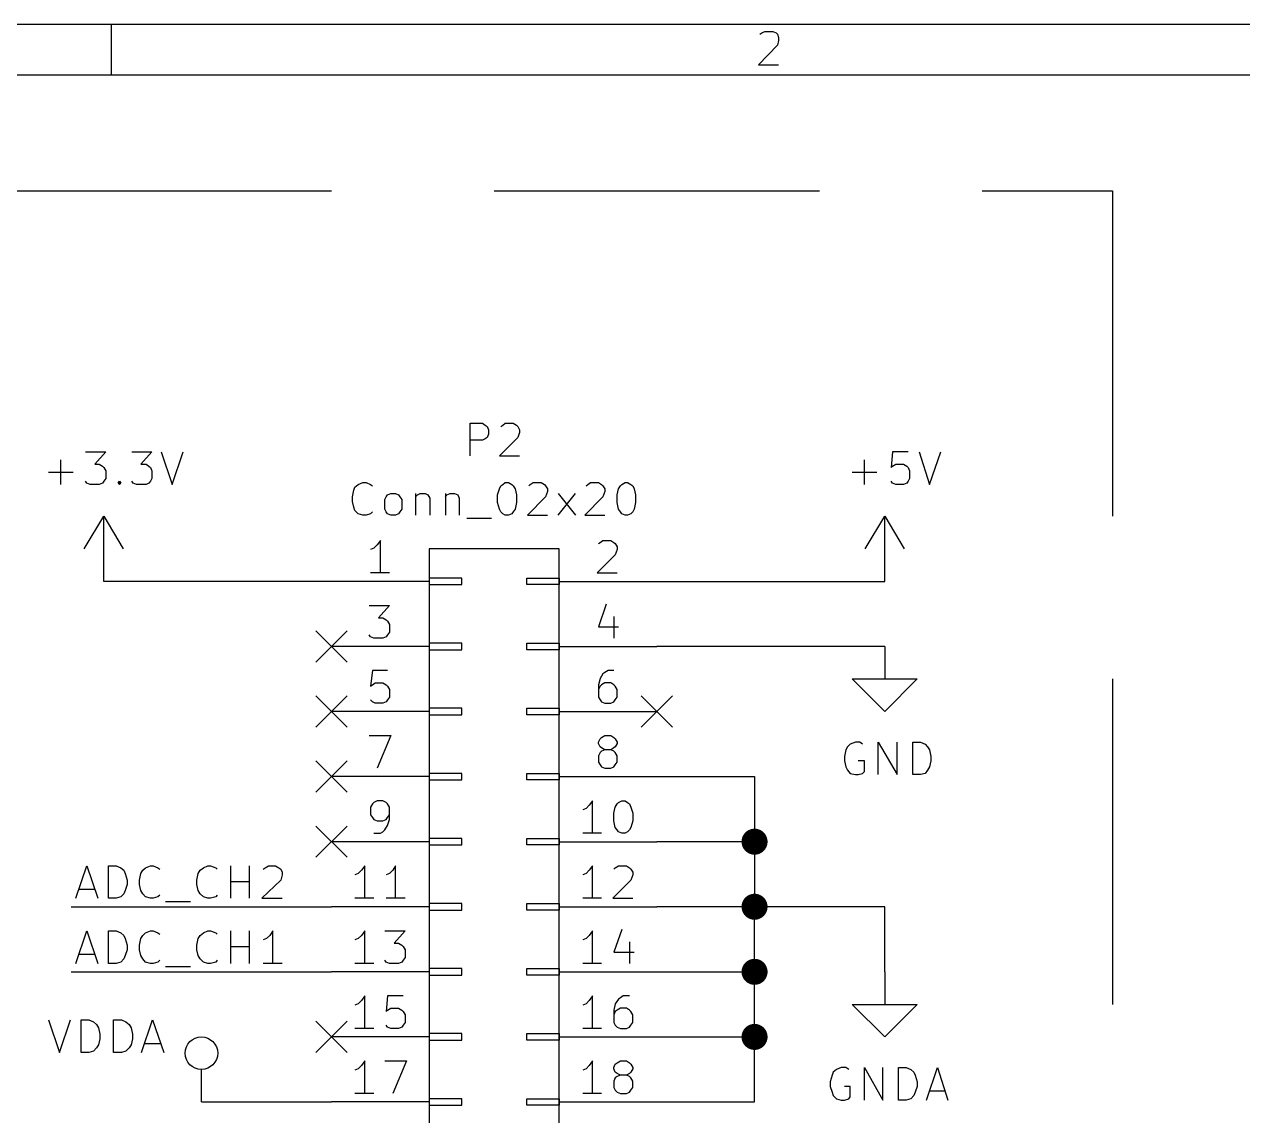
# Model space of a CAD drawing. Extents: x 0.4 to 11.3, y -7.9 to -0.4.
# Drawn here: x 2.228 to 4.1, y -2.071 to -0.394 of the extents above; entities that cross this region are included whole.
import ezdxf

# ---------------------------------------------------------------- set-up
doc = ezdxf.new("R2010")
doc.units = 0
doc.header["$MEASUREMENT"] = 0
doc.linetypes.add('DASHED', pattern=[0.75, 0.5, -0.25])
for name, color, linetype in [('BLACK', 7, 'CONTINUOUS'), ('BLUE2', 5, 'CONTINUOUS'), ('BLUE3', 171, 'CONTINUOUS'), ('CYAN2', 4, 'CONTINUOUS'), ('GREEN2', 3, 'CONTINUOUS'), ('LYELLOW', 51, 'CONTINUOUS'), ('RED2', 1, 'CONTINUOUS')]:
    doc.layers.add(name, color=color, linetype=linetype)

msp = doc.modelspace()

# ---------------------------------------------------------------- linework, layer by layer
at = {"layer": 'BLACK', "linetype": 'CONTINUOUS'}
for p, q in [((2.307, -1.737), (2.324, -1.687)), ((2.324, -1.687), (2.341, -1.737)), ((2.357, -1.737), (2.357, -1.687)), ((2.357, -1.687), (2.369, -1.687)), ((2.369, -1.687), (2.376, -1.69)), ((2.376, -1.69), (2.381, -1.694)), ((2.381, -1.694), (2.383, -1.699)), ((2.383, -1.699), (2.386, -1.709)), ((2.405, -1.709), (2.407, -1.699)), ((2.407, -1.699), (2.41, -1.694)), ((2.41, -1.694), (2.414, -1.69)), ((2.414, -1.69), (2.422, -1.687)), ((2.422, -1.687), (2.426, -1.687)), ((2.426, -1.687), (2.433, -1.69)), ((2.433, -1.69), (2.436, -1.692)), ((2.493, -1.709), (2.495, -1.699)), ((2.495, -1.699), (2.498, -1.694)), ((2.498, -1.694), (2.503, -1.69)), ((2.503, -1.69), (2.51, -1.687)), ((2.51, -1.687), (2.514, -1.687)), ((2.514, -1.687), (2.522, -1.69)), ((2.522, -1.69), (2.524, -1.692)), ((2.545, -1.737), (2.545, -1.687)), ((2.574, -1.737), (2.574, -1.687)), ((2.595, -1.692), (2.598, -1.69)), ((2.598, -1.69), (2.603, -1.687)), ((2.603, -1.687), (2.614, -1.687)), ((2.614, -1.687), (2.619, -1.69)), ((2.619, -1.69), (2.622, -1.692)), ((2.622, -1.692), (2.624, -1.697)), ((2.624, -1.701), (2.622, -1.709)), ((2.624, -1.697), (2.624, -1.701)), ((2.386, -1.716), (2.383, -1.725)), ((2.386, -1.709), (2.386, -1.716)), ((2.405, -1.716), (2.405, -1.709)), ((2.407, -1.725), (2.405, -1.716)), ((2.493, -1.716), (2.493, -1.709)), ((2.495, -1.725), (2.493, -1.716)), ((2.545, -1.711), (2.574, -1.711)), ((2.622, -1.709), (2.593, -1.737)), ((2.312, -1.723), (2.336, -1.723)), ((2.369, -1.737), (2.357, -1.737)), ((2.376, -1.735), (2.369, -1.737)), ((2.381, -1.73), (2.376, -1.735)), ((2.383, -1.725), (2.381, -1.73)), ((2.41, -1.73), (2.407, -1.725)), ((2.414, -1.735), (2.41, -1.73)), ((2.422, -1.737), (2.414, -1.735)), ((2.426, -1.737), (2.422, -1.737)), ((2.433, -1.735), (2.426, -1.737)), ((2.436, -1.732), (2.433, -1.735)), ((2.498, -1.73), (2.495, -1.725)), ((2.503, -1.735), (2.498, -1.73)), ((2.51, -1.737), (2.503, -1.735)), ((2.514, -1.737), (2.51, -1.737)), ((2.522, -1.735), (2.514, -1.737)), ((2.524, -1.732), (2.522, -1.735)), ((2.593, -1.737), (2.624, -1.737)), ((2.445, -1.742), (2.483, -1.742)), ((2.307, -1.837), (2.324, -1.787)), ((2.324, -1.787), (2.341, -1.837)), ((2.357, -1.837), (2.357, -1.787)), ((2.357, -1.787), (2.369, -1.787)), ((2.369, -1.787), (2.376, -1.79)), ((2.376, -1.79), (2.381, -1.794)), ((2.381, -1.794), (2.383, -1.799)), ((2.407, -1.799), (2.41, -1.794)), ((2.41, -1.794), (2.414, -1.79)), ((2.414, -1.79), (2.422, -1.787)), ((2.422, -1.787), (2.426, -1.787)), ((2.426, -1.787), (2.433, -1.79)), ((2.433, -1.79), (2.436, -1.792)), ((2.495, -1.799), (2.498, -1.794)), ((2.498, -1.794), (2.503, -1.79)), ((2.503, -1.79), (2.51, -1.787)), ((2.51, -1.787), (2.514, -1.787)), ((2.514, -1.787), (2.522, -1.79)), ((2.522, -1.79), (2.524, -1.792)), ((2.545, -1.837), (2.545, -1.787)), ((2.574, -1.837), (2.574, -1.787)), ((2.605, -1.794), (2.6, -1.799)), ((2.61, -1.787), (2.605, -1.794)), ((2.61, -1.837), (2.61, -1.787)), ((2.383, -1.799), (2.386, -1.809)), ((2.386, -1.809), (2.386, -1.816)), ((2.405, -1.809), (2.407, -1.799)), ((2.405, -1.816), (2.405, -1.809)), ((2.493, -1.809), (2.495, -1.799)), ((2.493, -1.816), (2.493, -1.809)), ((2.545, -1.811), (2.574, -1.811)), ((2.6, -1.799), (2.595, -1.801)), ((2.312, -1.823), (2.336, -1.823)), ((2.381, -1.83), (2.376, -1.835)), ((2.383, -1.825), (2.381, -1.83)), ((2.386, -1.816), (2.383, -1.825)), ((2.407, -1.825), (2.405, -1.816)), ((2.41, -1.83), (2.407, -1.825)), ((2.414, -1.835), (2.41, -1.83)), ((2.436, -1.832), (2.433, -1.835)), ((2.495, -1.825), (2.493, -1.816)), ((2.498, -1.83), (2.495, -1.825)), ((2.503, -1.835), (2.498, -1.83)), ((2.524, -1.832), (2.522, -1.835)), ((2.369, -1.837), (2.357, -1.837)), ((2.376, -1.835), (2.369, -1.837)), ((2.422, -1.837), (2.414, -1.835)), ((2.426, -1.837), (2.422, -1.837)), ((2.433, -1.835), (2.426, -1.837)), ((2.445, -1.842), (2.483, -1.842)), ((2.51, -1.837), (2.503, -1.835)), ((2.514, -1.837), (2.51, -1.837)), ((2.522, -1.835), (2.514, -1.837)), ((2.624, -1.837), (2.595, -1.837))]:
    msp.add_line(p, q, dxfattribs=at)
at = {"layer": 'BLUE2', "linetype": 'CONTINUOUS'}
for p, q in [((2.676, -1.326), (2.724, -1.374)), ((2.724, -1.326), (2.676, -1.374)), ((2.676, -1.426), (2.724, -1.474)), ((2.724, -1.426), (2.676, -1.474)), ((3.176, -1.426), (3.224, -1.474)), ((3.224, -1.426), (3.176, -1.474)), ((2.676, -1.526), (2.724, -1.574)), ((2.724, -1.526), (2.676, -1.574)), ((2.676, -1.626), (2.724, -1.674)), ((2.724, -1.626), (2.676, -1.674)), ((2.676, -1.926), (2.724, -1.974)), ((2.724, -1.926), (2.676, -1.974))]:
    msp.add_line(p, q, dxfattribs=at)
at = {"layer": 'BLUE3', "linetype": 'DASHED'}
for p, q in [((0.7, -0.65), (3.9, -0.65)), ((3.9, -0.65), (3.9, -3.8))]:
    msp.add_line(p, q, dxfattribs=at)
at = {"layer": 'CYAN2', "linetype": 'CONTINUOUS'}
for p, q in [((2.913, -1.057), (2.913, -1.007)), ((2.913, -1.007), (2.932, -1.007)), ((2.932, -1.007), (2.936, -1.01)), ((2.936, -1.01), (2.939, -1.012)), ((2.96, -1.012), (2.963, -1.01)), ((2.963, -1.01), (2.967, -1.007)), ((2.967, -1.007), (2.979, -1.007)), ((2.979, -1.007), (2.984, -1.01)), ((2.984, -1.01), (2.986, -1.012)), ((2.939, -1.029), (2.936, -1.031)), ((2.939, -1.012), (2.941, -1.017)), ((2.941, -1.024), (2.939, -1.029)), ((2.941, -1.017), (2.941, -1.024)), ((2.986, -1.029), (2.958, -1.057)), ((2.986, -1.012), (2.989, -1.017)), ((2.989, -1.021), (2.986, -1.029)), ((2.989, -1.017), (2.989, -1.021)), ((2.932, -1.033), (2.913, -1.033)), ((2.936, -1.031), (2.932, -1.033)), ((2.284, -1.101), (2.284, -1.063)), ((2.322, -1.051), (2.353, -1.051)), ((2.353, -1.051), (2.336, -1.07)), ((2.393, -1.051), (2.424, -1.051)), ((2.424, -1.051), (2.407, -1.07)), ((2.438, -1.051), (2.455, -1.101)), ((2.455, -1.101), (2.472, -1.051)), ((2.958, -1.057), (2.989, -1.057)), ((3.519, -1.101), (3.519, -1.063)), ((3.562, -1.051), (3.56, -1.075)), ((3.586, -1.051), (3.562, -1.051)), ((3.603, -1.051), (3.619, -1.101)), ((3.619, -1.101), (3.636, -1.051)), ((2.265, -1.082), (2.303, -1.082)), ((2.336, -1.07), (2.343, -1.07)), ((2.343, -1.07), (2.348, -1.073)), ((2.348, -1.073), (2.35, -1.075)), ((2.35, -1.075), (2.353, -1.08)), ((2.353, -1.08), (2.353, -1.092)), ((2.407, -1.07), (2.415, -1.07)), ((2.415, -1.07), (2.419, -1.073)), ((2.419, -1.073), (2.422, -1.075)), ((2.422, -1.075), (2.424, -1.08)), ((2.424, -1.08), (2.424, -1.092)), ((3.5, -1.082), (3.538, -1.082)), ((3.56, -1.075), (3.562, -1.073)), ((3.562, -1.073), (3.567, -1.07)), ((3.567, -1.07), (3.579, -1.07)), ((3.579, -1.07), (3.584, -1.073)), ((3.584, -1.073), (3.586, -1.075)), ((3.586, -1.075), (3.588, -1.08)), ((3.588, -1.08), (3.588, -1.092)), ((2.324, -1.099), (2.322, -1.096)), ((2.329, -1.101), (2.324, -1.099)), ((2.343, -1.101), (2.329, -1.101)), ((2.348, -1.099), (2.343, -1.101)), ((2.35, -1.096), (2.348, -1.099)), ((2.353, -1.092), (2.35, -1.096)), ((2.372, -1.099), (2.374, -1.096)), ((2.374, -1.101), (2.372, -1.099)), ((2.374, -1.096), (2.376, -1.099)), ((2.374, -1.096), (2.374, -1.101)), ((2.376, -1.099), (2.374, -1.101)), ((2.395, -1.099), (2.393, -1.096)), ((2.4, -1.101), (2.395, -1.099)), ((2.415, -1.101), (2.4, -1.101)), ((2.419, -1.099), (2.415, -1.101)), ((2.422, -1.096), (2.419, -1.099)), ((2.424, -1.092), (2.422, -1.096)), ((2.736, -1.105), (2.741, -1.101)), ((2.741, -1.101), (2.748, -1.098)), ((2.748, -1.098), (2.753, -1.098)), ((2.753, -1.098), (2.76, -1.101)), ((2.76, -1.101), (2.763, -1.103)), ((2.958, -1.108), (2.96, -1.103)), ((2.96, -1.103), (2.963, -1.101)), ((2.963, -1.101), (2.967, -1.098)), ((2.967, -1.098), (2.972, -1.098)), ((2.972, -1.098), (2.977, -1.101)), ((2.977, -1.101), (2.979, -1.103)), ((2.979, -1.103), (2.982, -1.108)), ((3.003, -1.103), (3.005, -1.101)), ((3.005, -1.101), (3.01, -1.098)), ((3.01, -1.098), (3.022, -1.098)), ((3.022, -1.098), (3.027, -1.101)), ((3.027, -1.101), (3.029, -1.103)), ((3.029, -1.103), (3.032, -1.108)), ((3.091, -1.103), (3.094, -1.101)), ((3.094, -1.101), (3.098, -1.098)), ((3.098, -1.098), (3.11, -1.098)), ((3.11, -1.098), (3.115, -1.101)), ((3.115, -1.101), (3.117, -1.103)), ((3.117, -1.103), (3.12, -1.108)), ((3.141, -1.108), (3.144, -1.103)), ((3.144, -1.103), (3.146, -1.101)), ((3.146, -1.101), (3.151, -1.098)), ((3.151, -1.098), (3.155, -1.098)), ((3.155, -1.098), (3.16, -1.101)), ((3.16, -1.101), (3.163, -1.103)), ((3.163, -1.103), (3.165, -1.108)), ((3.562, -1.099), (3.56, -1.096)), ((3.567, -1.101), (3.562, -1.099)), ((3.579, -1.101), (3.567, -1.101)), ((3.584, -1.099), (3.579, -1.101)), ((3.586, -1.096), (3.584, -1.099)), ((3.588, -1.092), (3.586, -1.096)), ((2.732, -1.12), (2.734, -1.11)), ((2.732, -1.127), (2.732, -1.12)), ((2.734, -1.11), (2.736, -1.105)), ((2.782, -1.124), (2.784, -1.12)), ((2.784, -1.12), (2.786, -1.117)), ((2.786, -1.117), (2.791, -1.115)), ((2.791, -1.115), (2.798, -1.115)), ((2.798, -1.115), (2.803, -1.117)), ((2.803, -1.117), (2.805, -1.12)), ((2.805, -1.12), (2.808, -1.124)), ((2.829, -1.115), (2.829, -1.148)), ((2.829, -1.12), (2.832, -1.117)), ((2.832, -1.117), (2.836, -1.115)), ((2.836, -1.115), (2.844, -1.115)), ((2.844, -1.115), (2.848, -1.117)), ((2.848, -1.117), (2.851, -1.122)), ((2.851, -1.122), (2.851, -1.148)), ((2.875, -1.115), (2.875, -1.148)), ((2.875, -1.12), (2.877, -1.117)), ((2.877, -1.117), (2.882, -1.115)), ((2.882, -1.115), (2.889, -1.115)), ((2.889, -1.115), (2.894, -1.117)), ((2.894, -1.117), (2.896, -1.122)), ((2.896, -1.122), (2.896, -1.148)), ((2.955, -1.117), (2.958, -1.108)), ((2.955, -1.129), (2.955, -1.117)), ((2.982, -1.108), (2.984, -1.117)), ((2.984, -1.117), (2.984, -1.129)), ((3.029, -1.12), (3.001, -1.148)), ((3.032, -1.112), (3.029, -1.12)), ((3.032, -1.108), (3.032, -1.112)), ((3.048, -1.148), (3.075, -1.115)), ((3.048, -1.115), (3.075, -1.148)), ((3.117, -1.12), (3.089, -1.148)), ((3.12, -1.112), (3.117, -1.12)), ((3.12, -1.108), (3.12, -1.112)), ((3.139, -1.117), (3.141, -1.108)), ((3.139, -1.129), (3.139, -1.117)), ((3.165, -1.108), (3.167, -1.117)), ((3.167, -1.117), (3.167, -1.129)), ((2.734, -1.136), (2.732, -1.127)), ((2.736, -1.141), (2.734, -1.136)), ((2.741, -1.146), (2.736, -1.141)), ((2.782, -1.139), (2.782, -1.124)), ((2.784, -1.143), (2.782, -1.139)), ((2.808, -1.139), (2.805, -1.143)), ((2.808, -1.124), (2.808, -1.139)), ((2.958, -1.139), (2.955, -1.129)), ((2.96, -1.143), (2.958, -1.139)), ((2.982, -1.139), (2.979, -1.143)), ((2.984, -1.129), (2.982, -1.139)), ((3.141, -1.139), (3.139, -1.129)), ((3.144, -1.143), (3.141, -1.139)), ((3.165, -1.139), (3.163, -1.143)), ((3.167, -1.129), (3.165, -1.139)), ((2.748, -1.148), (2.741, -1.146)), ((2.753, -1.148), (2.748, -1.148)), ((2.76, -1.146), (2.753, -1.148)), ((2.763, -1.143), (2.76, -1.146)), ((2.786, -1.146), (2.784, -1.143)), ((2.791, -1.148), (2.786, -1.146)), ((2.798, -1.148), (2.791, -1.148)), ((2.803, -1.146), (2.798, -1.148)), ((2.805, -1.143), (2.803, -1.146)), ((2.908, -1.153), (2.946, -1.153)), ((2.963, -1.146), (2.96, -1.143)), ((2.967, -1.148), (2.963, -1.146)), ((2.972, -1.148), (2.967, -1.148)), ((2.977, -1.146), (2.972, -1.148)), ((2.979, -1.143), (2.977, -1.146)), ((3.001, -1.148), (3.032, -1.148)), ((3.089, -1.148), (3.12, -1.148)), ((3.146, -1.146), (3.144, -1.143)), ((3.151, -1.148), (3.146, -1.146)), ((3.155, -1.148), (3.151, -1.148)), ((3.16, -1.146), (3.155, -1.148)), ((3.163, -1.143), (3.16, -1.146)), ((3.505, -1.497), (3.497, -1.5)), ((3.512, -1.497), (3.505, -1.497)), ((3.516, -1.5), (3.512, -1.497)), ((3.54, -1.547), (3.54, -1.497)), ((3.54, -1.497), (3.569, -1.547)), ((3.569, -1.547), (3.569, -1.497)), ((3.593, -1.547), (3.593, -1.497)), ((3.593, -1.497), (3.605, -1.497)), ((3.605, -1.497), (3.612, -1.5)), ((3.49, -1.509), (3.488, -1.519)), ((3.493, -1.504), (3.49, -1.509)), ((3.497, -1.5), (3.493, -1.504)), ((3.612, -1.5), (3.616, -1.504)), ((3.616, -1.504), (3.619, -1.509)), ((3.619, -1.509), (3.621, -1.519)), ((3.488, -1.519), (3.488, -1.526)), ((3.488, -1.526), (3.49, -1.535)), ((3.49, -1.535), (3.493, -1.54)), ((3.519, -1.526), (3.509, -1.526)), ((3.519, -1.542), (3.519, -1.526)), ((3.619, -1.535), (3.616, -1.54)), ((3.621, -1.526), (3.619, -1.535)), ((3.621, -1.519), (3.621, -1.526)), ((3.493, -1.54), (3.497, -1.545)), ((3.497, -1.545), (3.505, -1.547)), ((3.505, -1.547), (3.509, -1.547)), ((3.509, -1.547), (3.516, -1.545)), ((3.516, -1.545), (3.519, -1.542)), ((3.605, -1.547), (3.593, -1.547)), ((3.612, -1.545), (3.605, -1.547)), ((3.616, -1.54), (3.612, -1.545)), ((2.265, -1.924), (2.282, -1.974)), ((2.282, -1.974), (2.299, -1.924)), ((2.315, -1.974), (2.315, -1.924)), ((2.315, -1.924), (2.327, -1.924)), ((2.327, -1.924), (2.334, -1.927)), ((2.334, -1.927), (2.339, -1.931)), ((2.365, -1.974), (2.365, -1.924)), ((2.365, -1.924), (2.377, -1.924)), ((2.377, -1.924), (2.384, -1.927)), ((2.384, -1.927), (2.389, -1.931)), ((2.408, -1.974), (2.425, -1.924)), ((2.425, -1.924), (2.442, -1.974)), ((2.339, -1.931), (2.342, -1.936)), ((2.342, -1.936), (2.344, -1.946)), ((2.344, -1.946), (2.344, -1.953)), ((2.389, -1.931), (2.392, -1.936)), ((2.392, -1.936), (2.394, -1.946)), ((2.394, -1.946), (2.394, -1.953)), ((2.342, -1.962), (2.339, -1.967)), ((2.344, -1.953), (2.342, -1.962)), ((2.392, -1.962), (2.389, -1.967)), ((2.394, -1.953), (2.392, -1.962)), ((2.413, -1.96), (2.437, -1.96)), ((2.327, -1.974), (2.315, -1.974)), ((2.334, -1.972), (2.327, -1.974)), ((2.339, -1.967), (2.334, -1.972)), ((2.377, -1.974), (2.365, -1.974)), ((2.384, -1.972), (2.377, -1.974)), ((2.389, -1.967), (2.384, -1.972)), ((3.476, -2), (3.471, -2.004)), ((3.483, -1.997), (3.476, -2)), ((3.49, -1.997), (3.483, -1.997)), ((3.495, -2), (3.49, -1.997)), ((3.519, -2.047), (3.519, -1.997)), ((3.519, -1.997), (3.547, -2.047)), ((3.547, -2.047), (3.547, -1.997)), ((3.571, -2.047), (3.571, -1.997)), ((3.571, -1.997), (3.583, -1.997)), ((3.583, -1.997), (3.59, -2)), ((3.59, -2), (3.595, -2.004)), ((3.614, -2.047), (3.631, -1.997)), ((3.631, -1.997), (3.647, -2.047)), ((3.469, -2.009), (3.466, -2.019)), ((3.466, -2.019), (3.466, -2.026)), ((3.471, -2.004), (3.469, -2.009)), ((3.595, -2.004), (3.597, -2.009)), ((3.597, -2.009), (3.6, -2.019)), ((3.6, -2.019), (3.6, -2.026)), ((3.466, -2.026), (3.469, -2.035)), ((3.469, -2.035), (3.471, -2.04)), ((3.471, -2.04), (3.476, -2.045)), ((3.497, -2.026), (3.488, -2.026)), ((3.497, -2.042), (3.497, -2.026)), ((3.595, -2.04), (3.59, -2.045)), ((3.597, -2.035), (3.595, -2.04)), ((3.6, -2.026), (3.597, -2.035)), ((3.619, -2.033), (3.643, -2.033)), ((3.476, -2.045), (3.483, -2.047)), ((3.483, -2.047), (3.488, -2.047)), ((3.488, -2.047), (3.495, -2.045)), ((3.495, -2.045), (3.497, -2.042)), ((3.583, -2.047), (3.571, -2.047)), ((3.59, -2.045), (3.583, -2.047))]:
    msp.add_line(p, q, dxfattribs=at)
at = {"layer": 'GREEN2', "linetype": 'CONTINUOUS'}
for p, q in [((2.7, -1.25), (2.35, -1.25)), ((3.2, -1.25), (3.55, -1.25)), ((3.55, -1.35), (3.2, -1.35)), ((3.2, -1.55), (3.35, -1.55)), ((3.35, -1.55), (3.35, -1.65)), ((3.35, -1.65), (3.2, -1.65)), ((3.35, -1.65), (3.35, -1.75)), ((2.3, -1.75), (2.7, -1.75)), ((3.35, -1.75), (3.2, -1.75)), ((3.35, -1.85), (3.35, -1.75)), ((3.55, -1.75), (3.35, -1.75)), ((3.55, -1.85), (3.55, -1.75)), ((2.3, -1.85), (2.7, -1.85)), ((3.2, -1.85), (3.35, -1.85)), ((3.35, -1.95), (3.35, -1.85)), ((3.2, -1.95), (3.35, -1.95)), ((3.35, -2.05), (3.35, -1.95)), ((2.5, -2.05), (2.7, -2.05)), ((3.2, -2.05), (3.35, -2.05))]:
    msp.add_line(p, q, dxfattribs=at)
at = {"layer": 'GREEN2', "const_width": 0.02}
for points in [[(3.34, -1.65, 1), (3.36, -1.65, 1)], [(3.34, -1.75, 1), (3.36, -1.75, 1)], [(3.34, -1.85, 1), (3.36, -1.85, 1)], [(3.34, -1.95, 1), (3.36, -1.95, 1)]]:
    msp.add_lwpolyline(points, format="xyb", close=True, dxfattribs=at)
at = {"layer": 'LYELLOW', "linetype": 'CONTINUOUS'}
for p, q in [((2.85, -1.2), (2.85, -3.2)), ((3.05, -1.2), (2.85, -1.2)), ((3.05, -3.2), (3.05, -1.2))]:
    msp.add_line(p, q, dxfattribs=at)
at = {"layer": 'RED2', "linetype": 'CONTINUOUS'}
for p, q in [((11.299, -0.394), (0.394, -0.394)), ((2.362, -0.472), (2.362, -0.394)), ((3.358, -0.409), (3.361, -0.407)), ((3.361, -0.407), (3.366, -0.405)), ((3.366, -0.405), (3.378, -0.405)), ((3.378, -0.405), (3.383, -0.407)), ((3.383, -0.407), (3.385, -0.409)), ((3.385, -0.409), (3.387, -0.414)), ((3.385, -0.426), (3.356, -0.456)), ((3.387, -0.419), (3.385, -0.426)), ((3.387, -0.414), (3.387, -0.419)), ((3.356, -0.456), (3.387, -0.456)), ((11.221, -0.472), (0.472, -0.472)), ((2.32, -1.2), (2.35, -1.15)), ((2.35, -1.25), (2.35, -1.15)), ((2.35, -1.15), (2.38, -1.2)), ((3.52, -1.2), (3.55, -1.15)), ((3.55, -1.25), (3.55, -1.15)), ((3.55, -1.15), (3.58, -1.2)), ((2.77, -1.194), (2.765, -1.199)), ((2.775, -1.187), (2.77, -1.194)), ((2.775, -1.237), (2.775, -1.187)), ((3.11, -1.192), (3.113, -1.19)), ((3.113, -1.19), (3.117, -1.187)), ((3.117, -1.187), (3.129, -1.187)), ((3.129, -1.187), (3.134, -1.19)), ((3.134, -1.19), (3.136, -1.192)), ((3.136, -1.192), (3.139, -1.197)), ((3.139, -1.197), (3.139, -1.201)), ((2.765, -1.199), (2.76, -1.201)), ((2.85, -1.2), (2.85, -3.2)), ((3.05, -1.2), (2.85, -1.2)), ((2.85, -1.2), (2.85, -3.2)), ((3.05, -1.2), (2.85, -1.2)), ((3.05, -3.2), (3.05, -1.2)), ((3.05, -3.2), (3.05, -1.2)), ((3.136, -1.209), (3.108, -1.237)), ((3.139, -1.201), (3.136, -1.209)), ((2.85, -1.25), (2.7, -1.25)), ((2.789, -1.237), (2.76, -1.237)), ((2.85, -1.245), (2.85, -1.255)), ((2.9, -1.245), (2.85, -1.245)), ((2.9, -1.255), (2.9, -1.245)), ((3, -1.255), (3, -1.245)), ((3, -1.245), (3.05, -1.245)), ((3.05, -1.245), (3.05, -1.255)), ((3.05, -1.25), (3.2, -1.25)), ((3.108, -1.237), (3.139, -1.237)), ((2.85, -1.255), (2.9, -1.255)), ((3.05, -1.255), (3, -1.255)), ((2.758, -1.287), (2.789, -1.287)), ((2.789, -1.287), (2.772, -1.306)), ((3.122, -1.285), (3.11, -1.32)), ((2.772, -1.306), (2.779, -1.306)), ((2.779, -1.306), (2.784, -1.309)), ((2.784, -1.309), (2.786, -1.311)), ((3.134, -1.304), (3.134, -1.337)), ((2.786, -1.311), (2.789, -1.316)), ((2.789, -1.328), (2.786, -1.332)), ((2.789, -1.316), (2.789, -1.328)), ((3.11, -1.32), (3.141, -1.32)), ((2.76, -1.335), (2.758, -1.332)), ((2.765, -1.337), (2.76, -1.335)), ((2.779, -1.337), (2.765, -1.337)), ((2.784, -1.335), (2.779, -1.337)), ((2.786, -1.332), (2.784, -1.335)), ((2.85, -1.345), (2.85, -1.355)), ((2.9, -1.345), (2.85, -1.345)), ((2.9, -1.355), (2.9, -1.345)), ((3, -1.355), (3, -1.345)), ((3, -1.345), (3.05, -1.345)), ((3.05, -1.345), (3.05, -1.355)), ((2.85, -1.35), (2.7, -1.35)), ((2.85, -1.355), (2.9, -1.355)), ((3.05, -1.355), (3, -1.355)), ((3.05, -1.35), (3.2, -1.35)), ((3.55, -1.35), (3.55, -1.4)), ((2.763, -1.387), (2.76, -1.411)), ((2.786, -1.387), (2.763, -1.387)), ((3.113, -1.399), (3.11, -1.409)), ((3.117, -1.392), (3.113, -1.399)), ((3.12, -1.39), (3.117, -1.392)), ((3.125, -1.387), (3.12, -1.39)), ((3.134, -1.387), (3.125, -1.387)), ((3.55, -1.45), (3.5, -1.4)), ((3.5, -1.4), (3.55, -1.4)), ((3.55, -1.4), (3.6, -1.4)), ((3.6, -1.4), (3.55, -1.45)), ((2.76, -1.411), (2.763, -1.409)), ((2.763, -1.409), (2.767, -1.406)), ((2.767, -1.406), (2.779, -1.406)), ((2.779, -1.406), (2.784, -1.409)), ((2.784, -1.409), (2.786, -1.411)), ((2.786, -1.411), (2.789, -1.416)), ((2.789, -1.416), (2.789, -1.428)), ((3.11, -1.409), (3.11, -1.428)), ((3.113, -1.411), (3.11, -1.416)), ((3.115, -1.409), (3.113, -1.411)), ((3.12, -1.406), (3.115, -1.409)), ((3.129, -1.406), (3.12, -1.406)), ((3.134, -1.409), (3.129, -1.406)), ((3.136, -1.411), (3.134, -1.409)), ((3.139, -1.416), (3.136, -1.411)), ((3.139, -1.428), (3.139, -1.416)), ((2.763, -1.435), (2.76, -1.432)), ((2.767, -1.437), (2.763, -1.435)), ((2.779, -1.437), (2.767, -1.437)), ((2.784, -1.435), (2.779, -1.437)), ((2.786, -1.432), (2.784, -1.435)), ((2.789, -1.428), (2.786, -1.432)), ((3.11, -1.428), (3.113, -1.432)), ((3.113, -1.432), (3.115, -1.435)), ((3.115, -1.435), (3.12, -1.437)), ((3.12, -1.437), (3.129, -1.437)), ((3.129, -1.437), (3.134, -1.435)), ((3.134, -1.435), (3.136, -1.432)), ((3.136, -1.432), (3.139, -1.428)), ((2.85, -1.45), (2.7, -1.45)), ((2.85, -1.445), (2.85, -1.455)), ((2.9, -1.445), (2.85, -1.445)), ((2.85, -1.455), (2.9, -1.455)), ((2.9, -1.455), (2.9, -1.445)), ((3, -1.455), (3, -1.445)), ((3, -1.445), (3.05, -1.445)), ((3.05, -1.455), (3, -1.455)), ((3.05, -1.445), (3.05, -1.455)), ((3.05, -1.45), (3.2, -1.45)), ((2.758, -1.487), (2.791, -1.487)), ((2.791, -1.487), (2.77, -1.537)), ((3.11, -1.497), (3.113, -1.492)), ((3.11, -1.499), (3.11, -1.497)), ((3.113, -1.492), (3.115, -1.49)), ((3.115, -1.49), (3.12, -1.487)), ((3.12, -1.487), (3.129, -1.487)), ((3.129, -1.487), (3.134, -1.49)), ((3.134, -1.49), (3.136, -1.492)), ((3.136, -1.492), (3.139, -1.497)), ((3.139, -1.497), (3.139, -1.499)), ((3.113, -1.504), (3.11, -1.499)), ((3.113, -1.513), (3.11, -1.518)), ((3.115, -1.506), (3.113, -1.504)), ((3.115, -1.511), (3.113, -1.513)), ((3.12, -1.509), (3.115, -1.506)), ((3.12, -1.509), (3.115, -1.511)), ((3.129, -1.509), (3.12, -1.509)), ((3.134, -1.506), (3.129, -1.509)), ((3.134, -1.511), (3.129, -1.509)), ((3.136, -1.504), (3.134, -1.506)), ((3.136, -1.513), (3.134, -1.511)), ((3.139, -1.499), (3.136, -1.504)), ((3.139, -1.518), (3.136, -1.513)), ((3.11, -1.518), (3.11, -1.528)), ((3.11, -1.528), (3.113, -1.532)), ((3.113, -1.532), (3.115, -1.535)), ((3.115, -1.535), (3.12, -1.537)), ((3.129, -1.537), (3.134, -1.535)), ((3.134, -1.535), (3.136, -1.532)), ((3.136, -1.532), (3.139, -1.528)), ((3.139, -1.528), (3.139, -1.518)), ((2.85, -1.55), (2.7, -1.55)), ((2.85, -1.545), (2.85, -1.555)), ((2.9, -1.545), (2.85, -1.545)), ((2.9, -1.555), (2.9, -1.545)), ((3, -1.555), (3, -1.545)), ((3, -1.545), (3.05, -1.545)), ((3.05, -1.545), (3.05, -1.555)), ((3.05, -1.55), (3.2, -1.55)), ((3.12, -1.537), (3.129, -1.537)), ((2.85, -1.555), (2.9, -1.555)), ((3.05, -1.555), (3, -1.555)), ((2.765, -1.59), (2.763, -1.592)), ((2.77, -1.587), (2.765, -1.59)), ((2.779, -1.587), (2.77, -1.587)), ((2.784, -1.59), (2.779, -1.587)), ((2.786, -1.592), (2.784, -1.59)), ((3.101, -1.587), (3.096, -1.594)), ((3.101, -1.637), (3.101, -1.587)), ((3.139, -1.592), (3.141, -1.59)), ((3.141, -1.59), (3.146, -1.587)), ((3.146, -1.587), (3.151, -1.587)), ((3.151, -1.587), (3.155, -1.59)), ((3.155, -1.59), (3.158, -1.592)), ((2.763, -1.592), (2.76, -1.597)), ((2.76, -1.597), (2.76, -1.609)), ((2.76, -1.609), (2.763, -1.613)), ((2.789, -1.597), (2.786, -1.592)), ((2.786, -1.613), (2.789, -1.609)), ((2.789, -1.616), (2.789, -1.597)), ((3.091, -1.599), (3.086, -1.601)), ((3.096, -1.594), (3.091, -1.599)), ((3.134, -1.606), (3.136, -1.597)), ((3.134, -1.618), (3.134, -1.606)), ((3.136, -1.597), (3.139, -1.592)), ((3.158, -1.592), (3.16, -1.597)), ((3.16, -1.597), (3.163, -1.606)), ((3.163, -1.606), (3.163, -1.618)), ((2.763, -1.613), (2.765, -1.616)), ((2.765, -1.616), (2.77, -1.618)), ((2.77, -1.618), (2.779, -1.618)), ((2.779, -1.618), (2.784, -1.616)), ((2.782, -1.632), (2.786, -1.625)), ((2.784, -1.616), (2.786, -1.613)), ((2.786, -1.625), (2.789, -1.616)), ((3.136, -1.628), (3.134, -1.618)), ((3.139, -1.632), (3.136, -1.628)), ((3.16, -1.628), (3.158, -1.632)), ((3.163, -1.618), (3.16, -1.628)), ((2.765, -1.637), (2.775, -1.637)), ((2.775, -1.637), (2.779, -1.635)), ((2.779, -1.635), (2.782, -1.632)), ((2.85, -1.645), (2.85, -1.655)), ((2.9, -1.645), (2.85, -1.645)), ((2.9, -1.655), (2.9, -1.645)), ((3, -1.655), (3, -1.645)), ((3, -1.645), (3.05, -1.645)), ((3.05, -1.645), (3.05, -1.655)), ((3.115, -1.637), (3.086, -1.637)), ((3.141, -1.635), (3.139, -1.632)), ((3.146, -1.637), (3.141, -1.635)), ((3.151, -1.637), (3.146, -1.637)), ((3.155, -1.635), (3.151, -1.637)), ((3.158, -1.632), (3.155, -1.635)), ((2.85, -1.65), (2.7, -1.65)), ((2.85, -1.655), (2.9, -1.655)), ((3.05, -1.655), (3, -1.655)), ((3.05, -1.65), (3.2, -1.65)), ((2.741, -1.699), (2.736, -1.701)), ((2.746, -1.694), (2.741, -1.699)), ((2.751, -1.687), (2.746, -1.694)), ((2.751, -1.737), (2.751, -1.687)), ((2.789, -1.699), (2.784, -1.701)), ((2.794, -1.694), (2.789, -1.699)), ((2.798, -1.687), (2.794, -1.694)), ((2.798, -1.737), (2.798, -1.687)), ((3.091, -1.699), (3.086, -1.701)), ((3.096, -1.694), (3.091, -1.699)), ((3.101, -1.687), (3.096, -1.694)), ((3.101, -1.737), (3.101, -1.687)), ((3.134, -1.692), (3.136, -1.69)), ((3.136, -1.69), (3.141, -1.687)), ((3.141, -1.687), (3.153, -1.687)), ((3.153, -1.687), (3.158, -1.69)), ((3.158, -1.69), (3.16, -1.692)), ((3.16, -1.692), (3.163, -1.697)), ((3.163, -1.701), (3.16, -1.709)), ((3.163, -1.697), (3.163, -1.701)), ((3.16, -1.709), (3.132, -1.737)), ((2.765, -1.737), (2.736, -1.737)), ((2.813, -1.737), (2.784, -1.737)), ((3.115, -1.737), (3.086, -1.737)), ((3.132, -1.737), (3.163, -1.737)), ((2.85, -1.75), (2.7, -1.75)), ((2.85, -1.745), (2.85, -1.755)), ((2.9, -1.745), (2.85, -1.745)), ((2.85, -1.755), (2.9, -1.755)), ((2.9, -1.755), (2.9, -1.745)), ((3, -1.755), (3, -1.745)), ((3, -1.745), (3.05, -1.745)), ((3.05, -1.755), (3, -1.755)), ((3.05, -1.745), (3.05, -1.755)), ((3.05, -1.75), (3.2, -1.75)), ((2.746, -1.794), (2.741, -1.799)), ((2.751, -1.787), (2.746, -1.794)), ((2.751, -1.837), (2.751, -1.787)), ((2.782, -1.787), (2.813, -1.787)), ((2.813, -1.787), (2.796, -1.806)), ((3.096, -1.794), (3.091, -1.799)), ((3.101, -1.787), (3.096, -1.794)), ((3.101, -1.837), (3.101, -1.787)), ((3.146, -1.785), (3.134, -1.82)), ((2.741, -1.799), (2.736, -1.801)), ((2.796, -1.806), (2.803, -1.806)), ((2.803, -1.806), (2.808, -1.809)), ((2.808, -1.809), (2.81, -1.811)), ((2.81, -1.811), (2.813, -1.816)), ((3.091, -1.799), (3.086, -1.801)), ((3.158, -1.804), (3.158, -1.837)), ((2.784, -1.835), (2.782, -1.832)), ((2.81, -1.832), (2.808, -1.835)), ((2.813, -1.828), (2.81, -1.832)), ((2.813, -1.816), (2.813, -1.828)), ((3.134, -1.82), (3.165, -1.82)), ((2.85, -1.85), (2.7, -1.85)), ((2.765, -1.837), (2.736, -1.837)), ((2.789, -1.837), (2.784, -1.835)), ((2.803, -1.837), (2.789, -1.837)), ((2.808, -1.835), (2.803, -1.837)), ((2.85, -1.845), (2.85, -1.855)), ((2.9, -1.845), (2.85, -1.845)), ((2.9, -1.855), (2.9, -1.845)), ((3, -1.855), (3, -1.845)), ((3, -1.845), (3.05, -1.845)), ((3.05, -1.845), (3.05, -1.855)), ((3.05, -1.85), (3.2, -1.85)), ((3.115, -1.837), (3.086, -1.837)), ((3.55, -1.85), (3.55, -1.9)), ((2.85, -1.855), (2.9, -1.855)), ((3.05, -1.855), (3, -1.855)), ((2.751, -1.887), (2.746, -1.894)), ((2.751, -1.937), (2.751, -1.887)), ((2.786, -1.887), (2.784, -1.911)), ((2.81, -1.887), (2.786, -1.887)), ((3.101, -1.887), (3.096, -1.894)), ((3.101, -1.937), (3.101, -1.887)), ((3.144, -1.89), (3.141, -1.892)), ((3.148, -1.887), (3.144, -1.89)), ((3.158, -1.887), (3.148, -1.887)), ((2.741, -1.899), (2.736, -1.901)), ((2.746, -1.894), (2.741, -1.899)), ((2.784, -1.911), (2.786, -1.909)), ((2.786, -1.909), (2.791, -1.906)), ((2.791, -1.906), (2.803, -1.906)), ((2.803, -1.906), (2.808, -1.909)), ((2.808, -1.909), (2.81, -1.911)), ((3.091, -1.899), (3.086, -1.901)), ((3.096, -1.894), (3.091, -1.899)), ((3.136, -1.899), (3.134, -1.909)), ((3.134, -1.909), (3.134, -1.928)), ((3.141, -1.892), (3.136, -1.899)), ((3.139, -1.909), (3.136, -1.911)), ((3.144, -1.906), (3.139, -1.909)), ((3.153, -1.906), (3.144, -1.906)), ((3.158, -1.909), (3.153, -1.906)), ((3.16, -1.911), (3.158, -1.909)), ((3.55, -1.95), (3.5, -1.9)), ((3.5, -1.9), (3.55, -1.9)), ((3.55, -1.9), (3.6, -1.9)), ((3.6, -1.9), (3.55, -1.95)), ((2.81, -1.911), (2.813, -1.916)), ((2.813, -1.928), (2.81, -1.932)), ((2.813, -1.916), (2.813, -1.928)), ((3.136, -1.911), (3.134, -1.916)), ((3.134, -1.928), (3.136, -1.932)), ((3.163, -1.916), (3.16, -1.911)), ((3.16, -1.932), (3.163, -1.928)), ((3.163, -1.928), (3.163, -1.916)), ((2.765, -1.937), (2.736, -1.937)), ((2.786, -1.935), (2.784, -1.932)), ((2.791, -1.937), (2.786, -1.935)), ((2.803, -1.937), (2.791, -1.937)), ((2.808, -1.935), (2.803, -1.937)), ((2.81, -1.932), (2.808, -1.935)), ((2.85, -1.945), (2.85, -1.955)), ((2.9, -1.945), (2.85, -1.945)), ((2.9, -1.955), (2.9, -1.945)), ((3, -1.955), (3, -1.945)), ((3, -1.945), (3.05, -1.945)), ((3.05, -1.945), (3.05, -1.955)), ((3.115, -1.937), (3.086, -1.937)), ((3.136, -1.932), (3.139, -1.935)), ((3.139, -1.935), (3.144, -1.937)), ((3.144, -1.937), (3.153, -1.937)), ((3.153, -1.937), (3.158, -1.935)), ((3.158, -1.935), (3.16, -1.932)), ((2.85, -1.95), (2.7, -1.95)), ((2.85, -1.955), (2.9, -1.955)), ((3.05, -1.955), (3, -1.955)), ((3.05, -1.95), (3.2, -1.95)), ((2.5, -2.05), (2.5, -2)), ((2.741, -1.999), (2.736, -2.001)), ((2.746, -1.994), (2.741, -1.999)), ((2.751, -1.987), (2.746, -1.994)), ((2.751, -2.037), (2.751, -1.987)), ((2.782, -1.987), (2.815, -1.987)), ((2.815, -1.987), (2.794, -2.037)), ((3.091, -1.999), (3.086, -2.001)), ((3.096, -1.994), (3.091, -1.999)), ((3.101, -1.987), (3.096, -1.994)), ((3.101, -2.037), (3.101, -1.987)), ((3.134, -1.997), (3.136, -1.992)), ((3.134, -1.999), (3.134, -1.997)), ((3.136, -2.004), (3.134, -1.999)), ((3.136, -1.992), (3.139, -1.99)), ((3.139, -1.99), (3.144, -1.987)), ((3.144, -1.987), (3.153, -1.987)), ((3.153, -1.987), (3.158, -1.99)), ((3.158, -1.99), (3.16, -1.992)), ((3.16, -1.992), (3.163, -1.997)), ((3.163, -1.999), (3.16, -2.004)), ((3.163, -1.997), (3.163, -1.999)), ((3.136, -2.013), (3.134, -2.018)), ((3.134, -2.018), (3.134, -2.028)), ((3.139, -2.006), (3.136, -2.004)), ((3.139, -2.011), (3.136, -2.013)), ((3.144, -2.009), (3.139, -2.006)), ((3.144, -2.009), (3.139, -2.011)), ((3.153, -2.009), (3.144, -2.009)), ((3.158, -2.006), (3.153, -2.009)), ((3.158, -2.011), (3.153, -2.009)), ((3.16, -2.004), (3.158, -2.006)), ((3.16, -2.013), (3.158, -2.011)), ((3.163, -2.018), (3.16, -2.013)), ((3.163, -2.028), (3.163, -2.018)), ((2.765, -2.037), (2.736, -2.037)), ((3.115, -2.037), (3.086, -2.037)), ((3.134, -2.028), (3.136, -2.032)), ((3.136, -2.032), (3.139, -2.035)), ((3.139, -2.035), (3.144, -2.037)), ((3.144, -2.037), (3.153, -2.037)), ((3.153, -2.037), (3.158, -2.035)), ((3.158, -2.035), (3.16, -2.032)), ((3.16, -2.032), (3.163, -2.028)), ((2.85, -2.05), (2.7, -2.05)), ((2.85, -2.045), (2.85, -2.055)), ((2.9, -2.045), (2.85, -2.045)), ((2.85, -2.055), (2.9, -2.055)), ((2.9, -2.055), (2.9, -2.045)), ((3, -2.055), (3, -2.045)), ((3, -2.045), (3.05, -2.045)), ((3.05, -2.055), (3, -2.055)), ((3.05, -2.045), (3.05, -2.055)), ((3.05, -2.05), (3.2, -2.05))]:
    msp.add_line(p, q, dxfattribs=at)
at = {"layer": 'RED2'}
msp.add_circle((2.5, -1.975), 0.025, dxfattribs=at)

doc.saveas('drawing.dxf')
